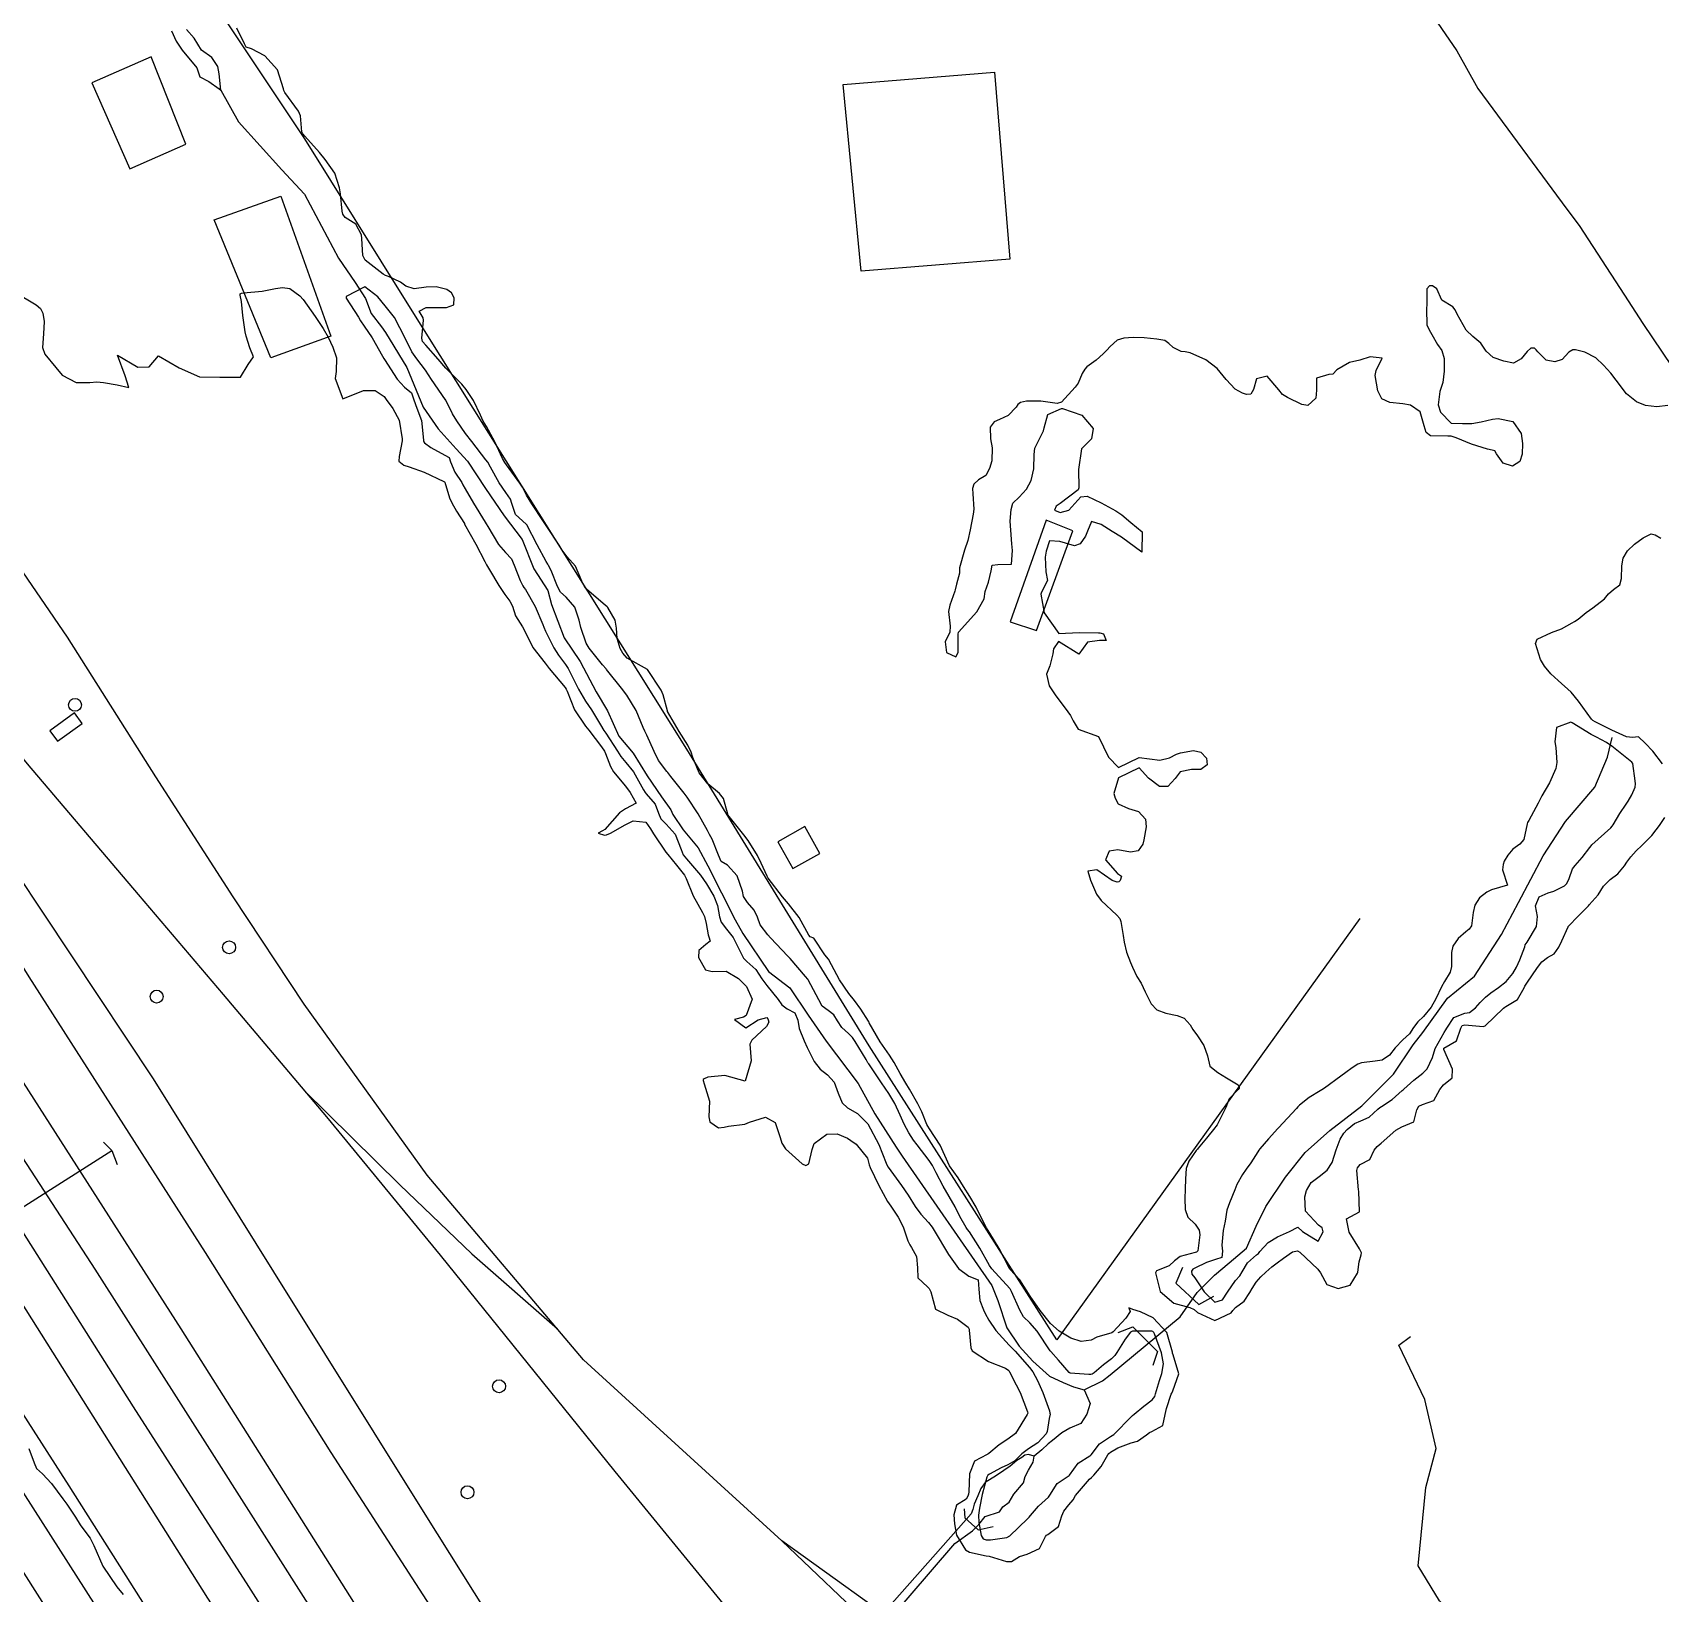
# Model space of a CAD drawing. Header units: metres. Extents: x 307586 to 320046, y 7427249 to 7434250.
# Drawn here: x 308316.3 to 308474.9, y 7433533.9 to 7433686 of the extents above; entities that cross this region are included whole.
import ezdxf

# ---------------------------------------------------------------- set-up
doc = ezdxf.new("R2010")
doc.units = ezdxf.units.M
doc.header["$MEASUREMENT"] = 0
for name, color, linetype in [('Area', 45, 'Continuous'), ('Armario', 62, 'Continuous'), ('Curvas de Nivel 1m', 11, 'Continuous'), ('Divisa', 42, 'FENCELINE2'), ('Edificações', 30, 'Continuous'), ('Hidrografia', 140, 'Continuous'), ('Linha Férrea', 20, 'Continuous'), ('Pontes_Viadutos_Tubos', 190, 'Continuous'), ('Portico', 45, 'Continuous'), ('Postes', 20, 'Continuous')]:
    doc.layers.add(name, color=color, linetype=linetype)
doc.linetypes.add('FENCELINE2', pattern='A,0.25,-0.1,[132,ltypeshp.shx,S=0.1,R=0,X=-0.1,Y=0],-0.1,1', length=1.45)

msp = doc.modelspace()

# ---------------------------------------------------------------- linework, layer by layer
at = {"layer": 'Area'}
msp.add_polyline3d([(308392.88, 7433776.57, 707.97), (308406.56, 7433756.4, 708.3), (308407.36, 7433755, 708.39), (308409.31, 7433751.61, 708.59), (308411.1, 7433749.22, 708.59), (308416.27, 7433741.75, 708.33), (308417.3, 7433740.44, 708.35), (308422.28, 7433732.79, 708.67), (308428.28, 7433722.4, 708.23), (308429.96, 7433720.25, 708.4), (308433.64, 7433715.44, 708.18), (308436.41, 7433711.99, 708.2), (308438.78, 7433708.64, 708.36), (308439.86, 7433706.99, 708.33), (308450.23, 7433691.81, 708.39), (308450.97, 7433690.29, 708.26), (308455.08, 7433684.23, 708.33), (308457.12, 7433680.58, 708.2), (308465.8, 7433668.81, 708.56), (308467.01, 7433667.22, 708.93), (308471.41, 7433660.45, 708.98), (308473.2, 7433657.68, 708.44), (308478.91, 7433649.21, 707.96)], dxfattribs=at)
at = {"layer": 'Armario'}
msp.add_lwpolyline([(308318.02, 7433617.97), (308318.76, 7433616.96), (308321.15, 7433618.71), (308320.41, 7433619.72)], close=True, dxfattribs=at)
at = {"layer": 'Curvas de Nivel 1m', "flags": 128}
for points, elevation in [([(308314.68, 7433660.7), (308316.67, 7433659.48), (308317.12, 7433659.12), (308317.33, 7433658.67), (308317.45, 7433657.87), (308317.39, 7433656.67), (308317.29, 7433655.34), (308317.54, 7433654.67), (308318.59, 7433653.38), (308319.21, 7433652.64), (308320.58, 7433651.93), (308321.91, 7433651.94), (308322.58, 7433651.98), (308323.25, 7433651.92), (308324.57, 7433651.7), (308325.7, 7433651.44), (308325.34, 7433652.57), (308324.61, 7433654.58), (308326.6, 7433653.43), (308327.68, 7433653.46), (308328.61, 7433654.53), (308330.6, 7433653.34), (308332.58, 7433652.48), (308334.58, 7433652.46), (308336.58, 7433652.44), (308337.35, 7433653.68), (308337.86, 7433654.42), (308337.5, 7433655.3), (308337.14, 7433656.43), (308337.05, 7433656.85), (308336.83, 7433658.44), (308336.67, 7433659.83), (308336.55, 7433660.44), (308336.57, 7433660.55), (308336.68, 7433660.62), (308336.89, 7433660.65), (308338.69, 7433660.84), (308340, 7433661.09), (308340.69, 7433661.19), (308341.38, 7433661.07), (308342.37, 7433660.36), (308342.68, 7433660), (308343.86, 7433658.35), (308344.64, 7433657.18), (308345.12, 7433656.34), (308345.58, 7433655.38), (308345.93, 7433654.33), (308345.91, 7433653.01), (308345.81, 7433652.33), (308346.56, 7433650.32), (308348.57, 7433651.15), (308349.71, 7433651.14), (308350.57, 7433650.56), (308350.79, 7433650.27), (308351.42, 7433649.4), (308352.04, 7433648.26), (308352.35, 7433646.42), (308352.34, 7433646.25), (308352.04, 7433644.72), (308352, 7433644.25), (308352.49, 7433643.88), (308353.01, 7433643.72), (308354.48, 7433643.18), (308356.4, 7433642.27), (308356.46, 7433642.23), (308356.49, 7433642.2), (308356.96, 7433640.7), (308357.17, 7433640.19), (308357.62, 7433639.37), (308358.4, 7433638.17), (308358.42, 7433638.13), (308359.5, 7433636.16), (308360.38, 7433634.49), (308360.57, 7433634.15), (308360.84, 7433633.68), (308361.75, 7433632.14), (308362.33, 7433631.28), (308362.83, 7433630.62), (308363.1, 7433630.12), (308363.38, 7433629.18), (308364.07, 7433628.1), (308364.3, 7433627.69), (308365.08, 7433626.09), (308366.26, 7433624.56), (308366.48, 7433624.3), (308366.66, 7433624.07), (308368.23, 7433622.21), (308368.33, 7433622.05), (308368.42, 7433621.85), (308369.13, 7433620.04), (308370.19, 7433618.45), (308370.51, 7433618.03), (308371.76, 7433616.41), (308372.05, 7433616.01), (308372.15, 7433615.76), (308372.62, 7433614.49), (308372.94, 7433614), (308374.11, 7433612.6), (308374.56, 7433611.98), (308375.14, 7433610.92), (308374.09, 7433610.39), (308373.52, 7433609.99), (308372.07, 7433608.35), (308371.85, 7433608.22), (308371.43, 7433608.02), (308372.06, 7433607.8), (308372.24, 7433607.83), (308372.63, 7433608), (308374.07, 7433608.81), (308374.85, 7433609.2), (308376.07, 7433609.08), (308376.53, 7433608.42), (308376.83, 7433607.95), (308378.04, 7433606.17), (308378.21, 7433605.93), (308379.05, 7433604.89), (308379.86, 7433603.91), (308380.01, 7433603.59), (308380.69, 7433601.9), (308381.6, 7433600.26), (308381.8, 7433599.89), (308381.96, 7433599.21), (308382.15, 7433598.09), (308382.22, 7433597.89), (308382.35, 7433597.47), (308381.93, 7433597.16), (308381.25, 7433596.57), (308381.21, 7433595.9), (308381.9, 7433594.69), (308382.54, 7433594.52), (308383.9, 7433594.55), (308385.1, 7433593.85), (308385.88, 7433593.06), (308386.45, 7433591.83), (308385.85, 7433590.25), (308385.6, 7433590.08), (308384.73, 7433589.85), (308385.83, 7433589.04), (308387.03, 7433589.82), (308387.85, 7433590.06), (308387.95, 7433589.92), (308388, 7433589.81), (308388.05, 7433589.6), (308387.84, 7433589.17), (308386.39, 7433587.83), (308386.21, 7433587.44), (308386.34, 7433585.83), (308385.77, 7433583.84), (308383.78, 7433584.4), (308382.11, 7433584.22), (308381.77, 7433584.07), (308381.67, 7433583.99), (308381.66, 7433583.89), (308381.77, 7433583.57), (308382.27, 7433581.88), (308382.21, 7433580.36), (308382.31, 7433579.88), (308383.15, 7433579.3), (308383.72, 7433579.36), (308384.12, 7433579.46), (308385.72, 7433579.64), (308386.18, 7433579.83), (308387.73, 7433580.33), (308388.69, 7433579.8), (308389.15, 7433578.35), (308389.32, 7433577.79), (308389.69, 7433577.23), (308391.32, 7433575.77), (308391.67, 7433575.61), (308391.95, 7433575.77), (308392.27, 7433577.18), (308392.49, 7433577.76), (308393.71, 7433578.68), (308394.73, 7433578.71), (308395.71, 7433578.3), (308396.06, 7433578.06), (308396.57, 7433577.71), (308397.68, 7433576.32), (308397.85, 7433575.69), (308397.93, 7433575.43), (308398.77, 7433573.68), (308399.63, 7433572.11), (308399.93, 7433571.67), (308400.67, 7433570.6), (308401.16, 7433569.65), (308401.59, 7433568.29), (308401.81, 7433567.88), (308401.97, 7433567.64), (308402.46, 7433566.75), (308402.55, 7433565.64), (308402.56, 7433564.66), (308403.53, 7433563.81), (308403.69, 7433563.62), (308403.84, 7433563.31), (308404.3, 7433561.61), (308405.5, 7433561.05), (308406.43, 7433560.65), (308407.49, 7433559.87), (308407.57, 7433559.67), (308407.59, 7433559.58), (308407.74, 7433557.85), (308407.86, 7433557.57), (308409.45, 7433556.53), (308411.11, 7433555.86), (308411.43, 7433555.63), (308411.51, 7433555.53), (308412.14, 7433554.24), (308412.54, 7433553.51), (308413.27, 7433551.62), (308413.28, 7433551.5), (308413.22, 7433551.34), (308412.09, 7433549.52), (308411.36, 7433548.95), (308410.49, 7433548.4), (308409.5, 7433547.55), (308409.41, 7433547.48), (308409.34, 7433547.46), (308408.09, 7433546.81), (308407.62, 7433545.58), (308407.54, 7433543.82), (308407.51, 7433543.58), (308407.46, 7433543.4), (308407.29, 7433543.1), (308406.34, 7433542.53), (308406.08, 7433541.59), (308406.14, 7433540.7), (308406.35, 7433539.59), (308407.23, 7433538.16), (308407.6, 7433537.94), (308409.22, 7433537.58), (308409.52, 7433537.55), (308411.22, 7433537.02), (308411.71, 7433537.03), (308412.49, 7433537.51), (308413.23, 7433537.75), (308414.43, 7433538.29), (308415.02, 7433539.48), (308415.12, 7433539.6), (308415.24, 7433539.67), (308416.29, 7433540.43), (308416.62, 7433541.47), (308416.8, 7433541.94), (308417.28, 7433542.56), (308417.71, 7433543.03), (308417.95, 7433543.45), (308419.31, 7433545.05), (308419.51, 7433545.23), (308419.71, 7433545.43), (308420.45, 7433546.29), (308421.08, 7433547.41), (308421.19, 7433547.57), (308421.35, 7433547.68), (308422.06, 7433548.1), (308423.36, 7433548.61), (308423.98, 7433548.75), (308424.85, 7433549.37), (308425.13, 7433549.6), (308425.37, 7433549.69), (308426.43, 7433550.29), (308426.68, 7433551.35), (308426.81, 7433551.93), (308427.27, 7433553.34), (308427.31, 7433553.45), (308427.42, 7433553.65), (308427.99, 7433555.33), (308427.46, 7433557.17), (308427.39, 7433557.34), (308427.38, 7433557.43), (308426.84, 7433559.35), (308425.5, 7433560.79), (308424.26, 7433561.37), (308423.51, 7433561.59), (308423.13, 7433561.76), (308423.25, 7433561.38), (308422.83, 7433560.73), (308421.62, 7433559.41), (308421.48, 7433559.32), (308420.03, 7433558.88), (308419.47, 7433558.61), (308418.49, 7433558.46), (308417.48, 7433558.79), (308416.35, 7433559.47), (308415.49, 7433560.24), (308414.5, 7433561.49), (308413.52, 7433562.89), (308413.14, 7433563.51), (308412.51, 7433564.48), (308411.55, 7433565.51), (308411.54, 7433565.53), (308411.52, 7433565.57), (308410.51, 7433567.54), (308409.6, 7433569.04), (308409.28, 7433569.55), (308408.92, 7433570.24), (308408.25, 7433571.56), (308407.64, 7433572.6), (308407.02, 7433573.58), (308406.49, 7433574.41), (308405.67, 7433575.6), (308404.76, 7433577.61), (308403.72, 7433579.19), (308403.54, 7433579.44), (308403.44, 7433579.62), (308402.95, 7433580.84), (308402.57, 7433581.64), (308401.76, 7433583.06), (308401.4, 7433583.65), (308400.86, 7433584.58), (308400.27, 7433585.67), (308399.8, 7433586.37), (308398.92, 7433587.68), (308397.84, 7433589.53), (308397.79, 7433589.64), (308397.76, 7433589.69), (308397.02, 7433590.87), (308396.39, 7433591.71), (308395.87, 7433592.37), (308394.96, 7433593.73), (308393.91, 7433595.66), (308393.89, 7433595.71), (308393.87, 7433595.74), (308393.53, 7433596.14), (308392.46, 7433597.76), (308392.09, 7433597.92), (308391.95, 7433598.07), (308391.01, 7433599.78), (308389.98, 7433601.12), (308389.38, 7433601.8), (308388.01, 7433603.62), (308387.89, 7433603.81), (308387.3, 7433605.09), (308386.96, 7433605.83), (308386.05, 7433607.29), (308385.63, 7433607.84), (308384.08, 7433609.8), (308384.06, 7433609.84), (308384.05, 7433609.86), (308383.63, 7433611.4), (308383.27, 7433611.87), (308382.12, 7433612.82), (308381.28, 7433613.9), (308380.67, 7433615.39), (308380.5, 7433615.91), (308380.16, 7433616.58), (308379.33, 7433617.92), (308378.2, 7433619.86), (308378.18, 7433619.91), (308378.18, 7433619.93), (308377.77, 7433621.49), (308377.56, 7433621.94), (308376.25, 7433623.96), (308374.26, 7433625.05), (308373.83, 7433625.55), (308373.59, 7433625.99), (308373.29, 7433626.99), (308373.21, 7433628), (308373.09, 7433628.78), (308372.39, 7433630.01), (308372.35, 7433630.04), (308372.32, 7433630.06), (308372.1, 7433630.24), (308370.34, 7433631.75), (308370.1, 7433632.03), (308369.83, 7433632.55), (308369.21, 7433634.04), (308368.38, 7433634.96), (308367.91, 7433635.58), (308367.62, 7433636.06), (308366.42, 7433637.9), (308366.3, 7433638.08), (308366.04, 7433638.47), (308364.96, 7433640.09), (308364.45, 7433640.96), (308364.06, 7433641.71), (308363.8, 7433642.11), (308362.49, 7433643.89), (308362.33, 7433644.13), (308362.11, 7433644.52), (308361.37, 7433646.14), (308360.54, 7433647.64), (308360.24, 7433648.15), (308359.96, 7433648.75), (308359.3, 7433650.16), (308358.57, 7433651.23), (308358.16, 7433651.75), (308357.74, 7433652.18), (308356.6, 7433653.32), (308355.84, 7433654.21), (308354.63, 7433655.57), (308354.33, 7433655.92), (308354.24, 7433656.23), (308354.42, 7433658), (308354.38, 7433658.22), (308354.01, 7433658.88), (308354.67, 7433659.23), (308355.64, 7433659.24), (308356.67, 7433659.22), (308357.38, 7433659.49), (308357.4, 7433660.19), (308357.14, 7433660.65), (308356.69, 7433660.99), (308355.65, 7433661.25), (308354.69, 7433661.22), (308353.51, 7433661.06), (308352.69, 7433661.31), (308352.16, 7433661.71), (308351.01, 7433662.27), (308350.7, 7433662.36), (308350.49, 7433662.49), (308348.73, 7433663.86), (308348.5, 7433664.29), (308348.42, 7433665.97), (308348.39, 7433666.3), (308347.82, 7433667.36), (308346.77, 7433667.99), (308346.56, 7433668.32), (308346.48, 7433668.62), (308346.32, 7433670.32), (308346.23, 7433670.9), (308345.79, 7433672.33), (308344.84, 7433673.67), (308344.27, 7433674.35), (308342.87, 7433675.94), (308342.67, 7433676.16), (308342.58, 7433676.36), (308342.42, 7433677.9), (308342.24, 7433678.37), (308340.92, 7433680.18), (308340.82, 7433680.39), (308340.77, 7433680.55), (308340.18, 7433682.4), (308338.96, 7433683.77), (308337.66, 7433684.43), (308337.14, 7433684.61), (308336.98, 7433684.92), (308336.22, 7433686.45)], 708), ([(308475.65, 7433649.69), (308474.57, 7433649.55), (308473.47, 7433649.69), (308472.58, 7433650.04), (308471.63, 7433650.82), (308470.6, 7433652.14), (308470.08, 7433652.84), (308469.39, 7433653.62), (308468.63, 7433654.33), (308467.55, 7433654.87), (308466.64, 7433655.11), (308466.39, 7433655.12), (308466.01, 7433654.89), (308465.34, 7433654.18), (308464.62, 7433653.94), (308463.8, 7433654.09), (308462.99, 7433654.92), (308462.83, 7433655.12), (308462.64, 7433655.26), (308462.3, 7433655.27), (308461.95, 7433654.94), (308461.35, 7433654.22), (308460.62, 7433653.81), (308459.65, 7433653.99), (308458.63, 7433654.37), (308457.93, 7433654.99), (308457.43, 7433655.77), (308456.65, 7433656.4), (308456.01, 7433657.01), (308455.12, 7433658.57), (308454.93, 7433659.02), (308454.69, 7433659.31), (308453.61, 7433659.95), (308453.14, 7433661.04), (308452.71, 7433661.33), (308452.42, 7433661.34), (308452.18, 7433661.06), (308452.15, 7433659.59), (308452.12, 7433659.06), (308452.18, 7433657.53), (308452.4, 7433657.05), (308452.65, 7433656.59), (308453.21, 7433655.62), (308453.61, 7433655.04), (308453.84, 7433654.25), (308453.85, 7433653.03), (308453.72, 7433651.91), (308453.43, 7433651.04), (308453.28, 7433649.75), (308453.5, 7433649.04), (308454.55, 7433647.97), (308455.63, 7433647.93), (308456.55, 7433647.94), (308457.46, 7433648.08), (308458.55, 7433648.35), (308459.11, 7433648.42), (308460.55, 7433648.14), (308461.36, 7433646.94), (308461.48, 7433645.98), (308461.45, 7433644.94), (308461.24, 7433644.21), (308460.5, 7433643.76), (308459.59, 7433644.05), (308458.95, 7433644.97), (308458.79, 7433645.25), (308458.52, 7433645.34), (308458.07, 7433645.43), (308456.52, 7433645.92), (308455.02, 7433646.52), (308454.53, 7433646.7), (308454.21, 7433646.71), (308452.53, 7433646.72), (308452.09, 7433647.05), (308451.89, 7433647.71), (308451.53, 7433649.06), (308450.57, 7433649.71), (308449.81, 7433649.84), (308448.57, 7433649.97), (308447.79, 7433650.32), (308447.39, 7433651.11), (308447.12, 7433652.6), (308447.22, 7433653.11), (308447.8, 7433654.28), (308446.63, 7433654.41), (308445.65, 7433654.1), (308444.62, 7433653.86), (308443.38, 7433653.16), (308443.02, 7433652.75), (308442.61, 7433652.71), (308441.43, 7433652.35), (308441.4, 7433651.18), (308441.36, 7433650.4), (308440.57, 7433649.67), (308440, 7433649.77), (308438.58, 7433650.46), (308438.11, 7433650.75), (308437.74, 7433651.22), (308436.6, 7433652.55), (308435.56, 7433652.29), (308435.29, 7433651.25), (308435.03, 7433650.8), (308434.58, 7433650.76), (308434.21, 7433650.89), (308433.49, 7433651.28), (308432.6, 7433652.22), (308431.73, 7433653.3), (308430.62, 7433654.12), (308429.12, 7433654.83), (308428.63, 7433654.91), (308428.22, 7433654.93), (308427.45, 7433655.35), (308427.02, 7433655.74), (308426.64, 7433656.03), (308425.85, 7433656.16), (308424.64, 7433656.29), (308423.55, 7433656.3), (308422.64, 7433656.23), (308422.01, 7433656.05), (308421.3, 7433655.42), (308420.98, 7433655.08), (308420.63, 7433654.72), (308419.95, 7433654.11), (308419.04, 7433653.45), (308418.83, 7433653.23), (308418.6, 7433652.79), (308418.18, 7433651.86), (308417.92, 7433651.46), (308416.57, 7433650.01), (308416.16, 7433649.89), (308414.57, 7433650.11), (308413.17, 7433650.12), (308412.57, 7433649.99), (308412.32, 7433649.77), (308412.15, 7433649.53), (308411.37, 7433648.72), (308410.54, 7433648.33), (308410.01, 7433648.09), (308409.63, 7433647.56), (308409.64, 7433646.44), (308409.83, 7433645.56), (308409.78, 7433644.28), (308409.55, 7433643.56), (308409.2, 7433642.85), (308408.48, 7433642.43), (308408.03, 7433642.01), (308407.9, 7433641.58), (308407.94, 7433641.06), (308408.02, 7433639.58), (308407.96, 7433639.1), (308407.69, 7433637.58), (308407.46, 7433636.53), (308407.12, 7433635.59), (308406.63, 7433633.85), (308406.62, 7433633.6), (308406.63, 7433633.34), (308406.35, 7433632.27), (308406.22, 7433631.73), (308406.18, 7433631.6), (308405.7, 7433630.24), (308405.56, 7433629.61), (308405.73, 7433628.19), (308405.68, 7433627.61), (308405.25, 7433626.65), (308405.37, 7433625.61), (308406.27, 7433625.2), (308406.49, 7433625.6), (308406.49, 7433627.4), (308406.54, 7433627.6), (308408.32, 7433629.57), (308409.05, 7433630.85), (308409.15, 7433631.56), (308409.45, 7433632.46), (308409.73, 7433633.56), (308409.81, 7433634.13), (308410.38, 7433634.19), (308411.7, 7433634.22), (308411.8, 7433635.54), (308411.75, 7433636.19), (308411.63, 7433637.54), (308411.57, 7433638.4), (308411.66, 7433639.54), (308411.82, 7433640.16), (308412.45, 7433640.74), (308413.15, 7433641.52), (308413.61, 7433642.38), (308413.89, 7433643.51), (308413.9, 7433644.9), (308413.97, 7433645.51), (308414.52, 7433646.63), (308414.82, 7433647.21), (308414.88, 7433647.5), (308415.24, 7433648.81), (308416.56, 7433649.38), (308416.66, 7433649.38), (308418.55, 7433648.74), (308419.65, 7433647.44), (308419.51, 7433646.45), (308418.51, 7433645.45), (308418.23, 7433643.45), (308418.26, 7433641.66), (308418.18, 7433641.45), (308416.45, 7433640.14), (308416.05, 7433639.88), (308415.9, 7433639.49), (308416.44, 7433639.26), (308417.29, 7433639.47), (308418.46, 7433640.78), (308419.06, 7433640.84), (308420.45, 7433640.21), (308421.87, 7433639.42), (308422.44, 7433639.02), (308423.32, 7433638.29), (308424.42, 7433637.38), (308424.39, 7433635.38), (308422.41, 7433636.84), (308421.5, 7433637.42), (308420.43, 7433638.1), (308419.48, 7433638.39), (308419.11, 7433637.44), (308418.9, 7433636.96), (308418.4, 7433636.19), (308417.85, 7433636.01), (308416.41, 7433636.44), (308415.41, 7433636.49), (308415.07, 7433635.49), (308414.99, 7433634.89), (308415.06, 7433633.49), (308415.22, 7433632.64), (308414.63, 7433631.5), (308414.55, 7433631.29), (308414.87, 7433629.49), (308416.3, 7433627.48), (308418.3, 7433627.55), (308420.19, 7433627.54), (308420.3, 7433627.53), (308420.68, 7433627.43), (308420.94, 7433626.78), (308420.29, 7433626.78), (308419.11, 7433626.62), (308418.27, 7433625.45), (308416.29, 7433626.7), (308415.79, 7433625.97), (308415.72, 7433625.49), (308415.43, 7433624.32), (308415.1, 7433623.49), (308415.37, 7433622.36), (308415.94, 7433621.48), (308416.22, 7433621.12), (308416.94, 7433620.2), (308417.46, 7433619.46), (308417.71, 7433618.97), (308418.19, 7433618.13), (308420.18, 7433617.43), (308421.16, 7433615.42), (308422.14, 7433614.41), (308424.15, 7433615.38), (308426.15, 7433615.11), (308427.1, 7433615.35), (308427.79, 7433615.7), (308428.16, 7433615.83), (308429.42, 7433616.07), (308430.16, 7433615.89), (308430.69, 7433615.3), (308430.77, 7433614.68), (308430.14, 7433614.2), (308429.24, 7433614.22), (308428.14, 7433614), (308427.63, 7433613.34), (308426.92, 7433612.55), (308426.12, 7433612.56), (308425.05, 7433613.37), (308424.14, 7433614.38), (308422.13, 7433613.41), (308421.67, 7433611.86), (308421.79, 7433611.41), (308422.1, 7433610.86), (308423.09, 7433610.4), (308424.09, 7433610.13), (308424.77, 7433609.37), (308424.82, 7433608.62), (308424.6, 7433607.37), (308424.49, 7433606.94), (308424.05, 7433606.29), (308423.29, 7433606.14), (308422.05, 7433606.37), (308421.21, 7433606.25), (308420.86, 7433605.42), (308422.02, 7433604.07), (308422.43, 7433603.81), (308422.29, 7433603.41), (308422.15, 7433603.27), (308422.01, 7433603.23), (308421.52, 7433603.41), (308420.02, 7433604.43), (308419.15, 7433604.31), (308419.39, 7433603.44), (308419.99, 7433602.07), (308420.43, 7433601.43), (308421.97, 7433600.03), (308422.26, 7433599.7), (308422.36, 7433599.4), (308422.58, 7433598.04), (308422.69, 7433597.4), (308422.91, 7433596.42), (308423.31, 7433595.39), (308423.48, 7433594.96), (308423.9, 7433594.05), (308424.34, 7433593.38), (308424.71, 7433592.54), (308425.32, 7433591.37), (308425.86, 7433590.78), (308426.74, 7433590.47), (308427.85, 7433590.24), (308428.51, 7433589.99), (308429.11, 7433589.32), (308429.38, 7433588.86), (308429.83, 7433588.27), (308430.45, 7433587.3), (308430.79, 7433586.32), (308431.03, 7433585.3), (308431.79, 7433584.68), (308432.66, 7433584.16), (308433.78, 7433583.47), (308433.89, 7433583.26), (308433.87, 7433583.16), (308433.77, 7433583.03), (308432.9, 7433582.12), (308432.59, 7433581.28), (308431.73, 7433579.6), (308431.6, 7433579.41), (308431.51, 7433579.29), (308430.71, 7433578.3), (308429.89, 7433577.31), (308429.81, 7433577.2), (308429.7, 7433577.07), (308428.97, 7433576.03), (308428.72, 7433575.32), (308428.65, 7433574.31), (308428.62, 7433573.33), (308428.58, 7433572.39), (308428.61, 7433571.33), (308428.88, 7433570.58), (308429.61, 7433569.91), (308429.98, 7433569.31), (308430.05, 7433568.85), (308429.85, 7433567.31), (308429.72, 7433567.17), (308429.58, 7433567.13), (308428.14, 7433566.76), (308427.57, 7433566.33), (308427.06, 7433565.85), (308425.83, 7433565.36), (308425.74, 7433565.17), (308426.19, 7433563.35), (308427.52, 7433562.19), (308429.06, 7433561.77), (308429.51, 7433561.58), (308429.81, 7433561.31), (308431.5, 7433560.53), (308433.1, 7433561.27), (308433.28, 7433561.49), (308433.51, 7433561.79), (308434.38, 7433562.39), (308434.91, 7433563.25), (308435.14, 7433563.65), (308435.54, 7433564.24), (308436, 7433564.78), (308436.47, 7433565.23), (308437.05, 7433565.73), (308437.57, 7433566.15), (308438.19, 7433566.59), (308439.07, 7433567.2), (308439.58, 7433567.29), (308439.78, 7433567.19), (308441.56, 7433565.52), (308441.81, 7433565.17), (308442.43, 7433564.04), (308443.54, 7433563.65), (308444.71, 7433563.96), (308445.42, 7433565.12), (308445.44, 7433565.24), (308445.57, 7433566.23), (308445.77, 7433566.93), (308445.81, 7433567.12), (308445.59, 7433567.5), (308444.61, 7433569.13), (308444.34, 7433570.41), (308445.62, 7433571.12), (308445.53, 7433573.12), (308445.52, 7433573.25), (308445.34, 7433575.12), (308445.4, 7433575.4), (308445.68, 7433575.72), (308446.61, 7433576.19), (308447.02, 7433577.11), (308447.33, 7433577.48), (308447.71, 7433577.79), (308449.16, 7433579.08), (308449.73, 7433579.39), (308450.9, 7433579.89), (308451.19, 7433581.06), (308451.4, 7433581.4), (308451.75, 7433581.58), (308452.85, 7433581.94), (308453.43, 7433583.03), (308453.78, 7433583.48), (308454.64, 7433584.16), (308454.65, 7433585.01), (308453.82, 7433586.93), (308453.81, 7433587.02), (308453.82, 7433587.04), (308455.06, 7433587.78), (308455.47, 7433589), (308455.6, 7433589.25), (308455.85, 7433589.32), (308457.65, 7433589.17), (308457.85, 7433589.22), (308459.64, 7433590.95), (308459.76, 7433591.06), (308459.87, 7433591.11), (308461.01, 7433591.8), (308461.64, 7433592.93), (308461.72, 7433593.11), (308461.9, 7433593.38), (308462.94, 7433594.91), (308463.37, 7433595.46), (308463.93, 7433595.89), (308464.57, 7433596.26), (308465.03, 7433596.89), (308465.33, 7433597.51), (308465.93, 7433598.88), (308465.94, 7433598.91), (308465.96, 7433598.94), (308466.92, 7433599.92), (308467.84, 7433600.86), (308467.91, 7433600.94), (308467.99, 7433601.03), (308468.84, 7433602.01), (308469.39, 7433602.84), (308470.02, 7433603.49), (308470.78, 7433604.06), (308471.41, 7433604.82), (308471.66, 7433605.19), (308472.05, 7433605.71), (308472.57, 7433606.29), (308473.12, 7433606.79), (308474.07, 7433607.77), (308474.52, 7433608.34), (308474.82, 7433608.77), (308475.34, 7433609.52)], 708), ([(308475.12, 7433614.77), (308474.17, 7433616.01), (308473.45, 7433616.79), (308472.78, 7433617.39), (308472.19, 7433617.33), (308471.6, 7433617.41), (308470.2, 7433618.05), (308469.67, 7433618.31), (308468.55, 7433618.85), (308468.33, 7433618.99), (308468.21, 7433619.13), (308466.93, 7433620.87), (308466.24, 7433621.75), (308464.96, 7433622.89), (308464.26, 7433623.55), (308463.64, 7433624.28), (308463.24, 7433624.92), (308462.74, 7433626.48), (308462.91, 7433626.92), (308464.31, 7433627.57), (308465.28, 7433627.92), (308466.32, 7433628.52), (308466.54, 7433628.65), (308466.9, 7433628.87), (308467.68, 7433629.52), (308468.33, 7433629.95), (308469.47, 7433630.84), (308469.86, 7433631.32), (308470.36, 7433631.75), (308470.97, 7433632.22), (308471.12, 7433632.82), (308471.15, 7433634.06), (308471.28, 7433634.82), (308471.7, 7433635.52), (308472.41, 7433636.18), (308473.25, 7433636.8), (308474.02, 7433637.18), (308474.42, 7433637.08), (308474.95, 7433636.77)], 708), ([(308315.98, 7433548.03), (308316.48, 7433546.66), (308316.73, 7433546.08), (308317.3, 7433545.59), (308318.18, 7433544.64), (308319.27, 7433543.15), (308319.66, 7433542.63), (308320.52, 7433541.35), (308320.98, 7433540.61), (308321.24, 7433540.25), (308321.93, 7433539.3), (308322.3, 7433538.59), (308323.19, 7433536.58), (308324.53, 7433534.57), (308325.16, 7433533.81)], 709)]:
    msp.add_lwpolyline(points, dxfattribs=dict(at, elevation=elevation))
at = {"layer": 'Curvas de Nivel 1m', "elevation": 707, "flags": 128}
for points in [[(308346.87, 7433660.32), (308346.87, 7433660.13), (308348.08, 7433658.3), (308348.29, 7433657.94), (308348.64, 7433657.43), (308349.4, 7433656.28), (308350.41, 7433654.48), (308350.54, 7433654.27), (308350.61, 7433654.15), (308351.85, 7433652.26), (308352.58, 7433651.46), (308353.26, 7433650.93), (308353.47, 7433650.24), (308353.76, 7433649.43), (308354.23, 7433648.22), (308354.43, 7433646.3), (308354.43, 7433646.22), (308354.44, 7433646.14), (308354.51, 7433646.03), (308355.14, 7433645.58), (308356.5, 7433644.85), (308356.93, 7433644.63), (308357.06, 7433644.19), (308357.47, 7433643.2), (308358.14, 7433642.17), (308358.25, 7433641.96), (308358.46, 7433641.55), (308359.3, 7433640.16), (308360.42, 7433638.33), (308360.53, 7433638.15), (308360.67, 7433637.9), (308361.72, 7433636.14), (308362.39, 7433635.35), (308362.98, 7433634.73), (308363.25, 7433634.12), (308363.82, 7433632.64), (308364.09, 7433632.1), (308364.19, 7433631.95), (308364.34, 7433631.74), (308365.29, 7433630.09), (308366.05, 7433628.34), (308366.14, 7433628.08), (308366.3, 7433627.7), (308367.1, 7433626.07), (308367.56, 7433625.35), (308368.26, 7433624.44), (308368.51, 7433624.05), (308368.77, 7433623.52), (308369.51, 7433622.04), (308370.21, 7433620.88), (308370.78, 7433620.02), (308371.66, 7433618.55), (308371.99, 7433618.01), (308372.18, 7433617.74), (308373.33, 7433615.99), (308373.65, 7433615.49), (308374.14, 7433614.9), (308374.89, 7433613.97), (308375.85, 7433612.22), (308376, 7433611.96), (308376.1, 7433611.83), (308376.98, 7433610.83), (308377.3, 7433609.94), (308377.53, 7433609.39), (308378.07, 7433608.89), (308378.93, 7433607.92), (308379.53, 7433606.42), (308379.73, 7433605.91), (308380.03, 7433605.5), (308381.41, 7433603.9), (308382, 7433603.07), (308382.71, 7433601.88), (308383.07, 7433600.97), (308383.26, 7433599.87), (308383.42, 7433599.33), (308383.95, 7433598.65), (308384.59, 7433597.85), (308385.23, 7433596.54), (308385.59, 7433595.84), (308385.91, 7433595.51), (308386.8, 7433594.73), (308387.39, 7433593.82), (308387.88, 7433593.15), (308388.96, 7433591.8), (308389.33, 7433591.27), (308389.85, 7433590.89), (308390.58, 7433590.51), (308390.87, 7433589.78), (308391.03, 7433588.97), (308391.5, 7433587.77), (308391.81, 7433587.12), (308392.48, 7433585.76), (308393.05, 7433585.01), (308393.78, 7433584.47), (308394.41, 7433583.73), (308394.81, 7433582.68), (308395.22, 7433581.73), (308395.74, 7433581.23), (308396.71, 7433580.68), (308397.72, 7433579.69), (308398.79, 7433577.68), (308399.49, 7433575.85), (308399.56, 7433575.67), (308399.67, 7433575.46), (308401, 7433573.66), (308401.64, 7433572.72), (308402.31, 7433571.64), (308402.86, 7433570.88), (308403.61, 7433570.06), (308403.97, 7433569.62), (308404.57, 7433568.63), (308405.17, 7433567.6), (308405.57, 7433566.96), (308406.55, 7433565.59), (308407.55, 7433564.85), (308408.47, 7433564.49), (308408.51, 7433563.57), (308408.63, 7433562.45), (308408.97, 7433561.56), (308409.13, 7433561.19), (308409.49, 7433560.55), (308410.17, 7433559.54), (308411.47, 7433558.1), (308411.77, 7433557.83), (308412.06, 7433557.52), (308413.44, 7433555.95), (308413.79, 7433555.5), (308414.23, 7433554.68), (308414.77, 7433553.49), (308415.39, 7433551.71), (308415.45, 7433551.48), (308415.46, 7433551.4), (308415.38, 7433550.98), (308415.16, 7433549.69), (308415.08, 7433549.48), (308414.26, 7433548.59), (308413.35, 7433548), (308412.7, 7433547.51), (308412.01, 7433546.84), (308411.33, 7433546.45), (308410.69, 7433546.16), (308409.55, 7433545.55), (308409.41, 7433545.45), (308409.31, 7433545.25), (308408.85, 7433543.56), (308408.6, 7433542.24), (308408.5, 7433541.56), (308408.52, 7433540.83), (308408.76, 7433539.56), (308408.93, 7433539.25), (308409.24, 7433539.13), (308409.66, 7433539.13), (308411.24, 7433539.36), (308411.54, 7433539.53), (308413.26, 7433541.2), (308413.42, 7433541.34), (308413.55, 7433541.5), (308414.33, 7433542.43), (308415.29, 7433543.3), (308415.37, 7433543.4), (308415.42, 7433543.48), (308416.15, 7433544.63), (308417.31, 7433545.41), (308417.36, 7433545.46), (308418.18, 7433546.6), (308419.34, 7433547.32), (308419.41, 7433547.37), (308419.45, 7433547.43), (308420.28, 7433548.49), (308421.36, 7433549.2), (308421.67, 7433549.41), (308423.38, 7433551.17), (308423.5, 7433551.26), (308423.65, 7433551.38), (308424.58, 7433552.18), (308425.4, 7433552.78), (308425.66, 7433553.11), (308425.74, 7433553.36), (308426.11, 7433554.67), (308426.36, 7433555.35), (308426.51, 7433556.29), (308426.3, 7433557.35), (308425.62, 7433559.22), (308425.56, 7433559.36), (308425.48, 7433559.44), (308425.37, 7433559.48), (308423.48, 7433559.48), (308423.31, 7433559.38), (308422.79, 7433558.7), (308421.96, 7433557.4), (308421.77, 7433557.09), (308421.45, 7433556.79), (308420.67, 7433556.2), (308419.74, 7433555.43), (308419.56, 7433555.3), (308419.43, 7433555.25), (308419.24, 7433555.24), (308417.43, 7433555.4), (308417.33, 7433555.46), (308416.27, 7433556.65), (308415.53, 7433557.48), (308415.46, 7433557.57), (308414.21, 7433559.49), (308413.49, 7433560.3), (308412.87, 7433560.88), (308412.52, 7433561.51), (308411.71, 7433563.34), (308411.61, 7433563.53), (308411.58, 7433563.58), (308411.53, 7433563.63), (308409.8, 7433565.55), (308409.56, 7433565.88), (308408.63, 7433567.56), (308407.6, 7433569.15), (308407.41, 7433569.39), (308407.3, 7433569.57), (308406.68, 7433570.65), (308406.2, 7433571.59), (308405.64, 7433572.6), (308405.05, 7433573.61), (308404.37, 7433574.91), (308403.99, 7433575.62), (308403.68, 7433576.11), (308402.5, 7433577.64), (308402.16, 7433578.1), (308401.71, 7433578.8), (308401.24, 7433579.65), (308400.86, 7433580.53), (308400.34, 7433581.66), (308399.76, 7433582.63), (308399.05, 7433583.68), (308397.79, 7433585.53), (308397.72, 7433585.62), (308397.68, 7433585.69), (308397.55, 7433585.94), (308396.46, 7433587.71), (308396.21, 7433588.1), (308395.83, 7433588.49), (308395.17, 7433589.06), (308394.75, 7433589.73), (308394.4, 7433590.29), (308393.85, 7433590.73), (308393.27, 7433591.16), (308392.94, 7433591.75), (308391.89, 7433593.72), (308391.86, 7433593.77), (308391.64, 7433594.03), (308390.13, 7433595.79), (308389.92, 7433596.02), (308388.21, 7433597.81), (308387.95, 7433598.09), (308387.21, 7433599.07), (308386.95, 7433599.83), (308386.64, 7433600.5), (308385.98, 7433601.24), (308385.6, 7433601.84), (308385.48, 7433602.36), (308384.97, 7433603.85), (308384.02, 7433604.9), (308383.42, 7433605.26), (308383.16, 7433605.87), (308382.53, 7433607.41), (308382.27, 7433607.89), (308382.2, 7433608.02), (308382.07, 7433608.26), (308381.18, 7433609.9), (308380.1, 7433611.53), (308379.81, 7433611.91), (308378.51, 7433613.54), (308378.21, 7433613.93), (308378.13, 7433614.02), (308377.31, 7433615.1), (308376.9, 7433615.95), (308376.18, 7433617.56), (308375.97, 7433617.96), (308375.83, 7433618.32), (308375.15, 7433619.97), (308374.22, 7433621.44), (308373.99, 7433621.76), (308373.83, 7433621.99), (308372.25, 7433623.95), (308372.2, 7433624.01), (308371.87, 7433624.4), (308370.56, 7433626.03), (308370.28, 7433626.53), (308369.74, 7433628.04), (308369.57, 7433628.78), (308369.16, 7433630.04), (308368.33, 7433630.99), (308367.76, 7433631.48), (308367.47, 7433632.06), (308366.85, 7433633.59), (308366.61, 7433634.08), (308366.53, 7433634.23), (308366.38, 7433634.49), (308365.5, 7433636.09), (308364.47, 7433638.06), (308364.44, 7433638.1), (308364.42, 7433638.12), (308363.38, 7433639.06), (308363.03, 7433640.12), (308362.88, 7433640.55), (308362.45, 7433641.19), (308361.8, 7433642.14), (308360.94, 7433643.69), (308360.67, 7433644.15), (308360.5, 7433644.4), (308359.12, 7433646.16), (308358.52, 7433646.97), (308357.65, 7433648.18), (308357.23, 7433648.87), (308356.59, 7433650.2), (308356.58, 7433650.22), (308356.56, 7433650.24), (308355.2, 7433652.21), (308354.6, 7433653.12), (308353.76, 7433654.23), (308353.29, 7433654.91), (308352.63, 7433656.25), (308351.58, 7433658.26), (308350.67, 7433659.4), (308349.98, 7433660.28), (308348.69, 7433661.25)], [(308469.67, 7433616.84), (308468.69, 7433617.35), (308468.19, 7433617.62), (308466.31, 7433618.77), (308466.2, 7433618.83), (308464.8, 7433618.29), (308464.64, 7433616.9), (308464.72, 7433616.34), (308464.82, 7433614.89), (308464.73, 7433614.31), (308464.13, 7433612.9), (308463.36, 7433611.66), (308463.01, 7433610.92), (308462.09, 7433609.23), (308461.96, 7433609.05), (308461.93, 7433608.93), (308461.61, 7433607.39), (308461.21, 7433606.94), (308460.54, 7433606.46), (308460.05, 7433605.87), (308459.7, 7433605.29), (308459.59, 7433604.96), (308459.52, 7433604.45), (308460.01, 7433602.95), (308458.48, 7433602.49), (308458, 7433602.26), (308457.29, 7433601.69), (308456.84, 7433600.99), (308456.67, 7433600.29), (308456.5, 7433598.99), (308456.3, 7433598.66), (308455.96, 7433598.38), (308455.22, 7433597.74), (308454.7, 7433597.01), (308454.56, 7433596.39), (308454.58, 7433595.01), (308454.45, 7433594.47), (308453.9, 7433593.56), (308453.6, 7433593.02), (308453.04, 7433591.87), (308452.58, 7433591.04), (308451.85, 7433590.15), (308451.29, 7433589.61), (308450.87, 7433589.06), (308450.46, 7433588.44), (308449.83, 7433587.86), (308449.07, 7433587.08), (308448.53, 7433586.37), (308447.8, 7433585.88), (308447.13, 7433585.78), (308445.8, 7433585.64), (308445.44, 7433585.49), (308444.89, 7433585.13), (308444.26, 7433584.67), (308443.78, 7433584.32), (308442.19, 7433583.16), (308441.95, 7433582.99), (308441.77, 7433582.89), (308440.69, 7433582.25), (308439.75, 7433581.49), (308439.6, 7433581.33), (308439.48, 7433581.19), (308437.72, 7433579.28), (308437.69, 7433579.26), (308437.66, 7433579.22), (308436.73, 7433578.21), (308435.89, 7433577.24), (308435.81, 7433577.13), (308435.7, 7433576.96), (308435.03, 7433575.89), (308434.55, 7433575.25), (308434.19, 7433574.73), (308433.66, 7433573.77), (308433.46, 7433573.26), (308432.94, 7433571.97), (308432.67, 7433571.27), (308432.53, 7433570.19), (308432.33, 7433569.28), (308432.18, 7433567.87), (308432.25, 7433567.28), (308432.2, 7433566.65), (308431.57, 7433566.46), (308430.69, 7433566.17), (308429.56, 7433565.62), (308429.36, 7433565.51), (308429.25, 7433565.31), (308429.28, 7433565.04), (308429.55, 7433564.68), (308430.48, 7433563.3), (308431.52, 7433562.29), (308432.27, 7433562.53), (308432.74, 7433563.27), (308433.54, 7433564.41), (308433.95, 7433564.86), (308434.18, 7433565.25), (308434.69, 7433566.13), (308435.58, 7433566.92), (308435.76, 7433567.06), (308435.91, 7433567.24), (308436.7, 7433568.13), (308437.6, 7433568.66), (308438.8, 7433569.2), (308439.61, 7433569.61), (308440.05, 7433569.19), (308441.59, 7433568.25), (308442.06, 7433569.16), (308441.98, 7433569.54), (308441.61, 7433569.82), (308440.34, 7433571.18), (308440.27, 7433572.56), (308440.45, 7433573.18), (308440.88, 7433573.96), (308441.67, 7433574.55), (308442.47, 7433575.16), (308442.93, 7433575.9), (308443.33, 7433577.15), (308443.71, 7433578.18), (308444.09, 7433578.77), (308444.4, 7433579.13), (308445.12, 7433579.73), (308445.73, 7433579.96), (308446.53, 7433580.32), (308447.39, 7433581.1), (308447.57, 7433581.28), (308447.75, 7433581.37), (308448.8, 7433582.04), (308449.77, 7433582.92), (308449.85, 7433582.99), (308449.92, 7433583.07), (308450.9, 7433583.94), (308451.79, 7433584.62), (308452.21, 7433585.04), (308452.71, 7433586.14), (308452.97, 7433587.03), (308453.84, 7433588.59), (308454.03, 7433588.83), (308454.12, 7433589.02), (308454.81, 7433590.06), (308455.86, 7433590.45), (308456.31, 7433590.54), (308456.91, 7433590.99), (308457.35, 7433591.51), (308457.88, 7433592.03), (308458.4, 7433592.46), (308459.14, 7433592.96), (308459.9, 7433593.56), (308460.53, 7433594.32), (308460.89, 7433594.94), (308461.21, 7433595.65), (308461.7, 7433596.93), (308461.76, 7433597.11), (308461.95, 7433597.4), (308462.86, 7433598.92), (308462.94, 7433599.88), (308462.76, 7433600.92), (308463.12, 7433601.79), (308464, 7433602.19), (308464.53, 7433602.37), (308465.57, 7433602.88), (308465.81, 7433603.09), (308466.02, 7433603.6), (308466.37, 7433604.53), (308466.6, 7433604.87), (308467.29, 7433605.62), (308468.06, 7433606.62), (308468.16, 7433606.76), (308468.25, 7433606.86), (308470.08, 7433608.54), (308470.22, 7433608.69), (308470.32, 7433608.83), (308470.98, 7433609.93), (308471.59, 7433610.82), (308471.79, 7433611.13), (308472.12, 7433611.73), (308472.45, 7433612.49), (308472.48, 7433612.8), (308472.45, 7433613.12), (308472.22, 7433614.81), (308472.15, 7433614.91), (308471.66, 7433615.32), (308470.18, 7433616.5)]]:
    msp.add_lwpolyline(points, close=True, dxfattribs=at)
at = {"layer": 'Divisa'}
for points in [[(308445.63, 7433599.68), (308416.12, 7433558.63), (308397.82, 7433587.27), (308380.06, 7433616.19), (308352.84, 7433659.7), (308342.84, 7433675.68), (308320.02, 7433709.94), (308316.7, 7433716.41), (308313.31, 7433720.62), (308308.37, 7433725.65), (308295.45, 7433736.72), (308283.61, 7433745.91), (308265.94, 7433759.36), (308249.71, 7433772.48), (308233.11, 7433785.69), (308212.87, 7433801.7), (308192.78, 7433817.58), (308167.66, 7433837.47), (308151.7, 7433849.58), (308115.86, 7433876.8), (308095.69, 7433893.04), (308085.61, 7433901.09), (308076.36, 7433910.33), (308070.54, 7433916.83)], [(308509.66, 7433475.68), (308495.08, 7433492.33), (308484.18, 7433502.33), (308470.59, 7433515.45), (308453.4, 7433533.19), (308451.32, 7433536.61), (308452.07, 7433544.25), (308453.06, 7433548.04), (308451.98, 7433552.82), (308449.43, 7433558.12), (308450.57, 7433558.97)]]:
    msp.add_lwpolyline(points, dxfattribs=at)
at = {"layer": 'Edificações'}
for points in [[(308327.9, 7433683.67), (308322.12, 7433681.12), (308325.82, 7433672.74), (308331.26, 7433675.14)], [(308395.3, 7433680.98), (308410.06, 7433682.18), (308411.54, 7433663.95), (308397.05, 7433662.77)], [(308334.01, 7433667.77), (308340.51, 7433670.09), (308345.39, 7433656.43), (308339.53, 7433654.34)], [(308415.07, 7433638.52), (308411.56, 7433628.6), (308414.13, 7433627.75), (308417.69, 7433637.47)], [(308388.93, 7433607.17), (308390.39, 7433604.56), (308393.04, 7433606.04), (308391.58, 7433608.66)]]:
    msp.add_lwpolyline(points, close=True, dxfattribs=at)
at = {"layer": 'Hidrografia'}
for points in [[(308329.88, 7433686.2), (308330.32, 7433685.19), (308330.9, 7433684.32), (308332.35, 7433682.58), (308332.64, 7433681.71), (308333.51, 7433681.27), (308334.52, 7433680.55), (308334.67, 7433680.4), (308334.52, 7433681.99), (308334.38, 7433682.72), (308333.8, 7433683.59), (308332.78, 7433684.31), (308332.06, 7433685.47), (308331.33, 7433686.34)], [(308334.67, 7433680.4), (308336.4, 7433677.34), (308340.61, 7433672.66), (308342.82, 7433670.28), (308346.12, 7433664.05), (308347.77, 7433661.66), (308348.78, 7433660.11), (308349.33, 7433658.64), (308350.34, 7433657.36), (308350.7, 7433656.81), (308352.8, 7433653.39), (308354.37, 7433649.52), (308355.84, 7433647.41), (308357.59, 7433645.47), (308358.7, 7433644.27), (308360.45, 7433641.6), (308362.29, 7433638.93), (308364.04, 7433636.63), (308365.15, 7433633.78), (308366.53, 7433631.66), (308366.9, 7433630.28), (308368.11, 7433627.03), (308369.68, 7433624.72), (308371.24, 7433621.78), (308372.35, 7433619.94), (308373.45, 7433617.45), (308374.83, 7433615.79), (308376.22, 7433613.58), (308377.6, 7433611.56), (308378.52, 7433610.27), (308378.7, 7433609.81), (308379.72, 7433608.33), (308381.19, 7433606.58), (308382.11, 7433604.83), (308384.79, 7433599.56), (308385.53, 7433598.23), (308388.04, 7433594.54), (308390.11, 7433592.92), (308391.88, 7433590.26), (308393.66, 7433587.75), (308396.76, 7433583.62), (308398.38, 7433580.66), (308400.45, 7433577.42), (308401.04, 7433576.53), (308409.78, 7433563.94), (308410.37, 7433562.46), (308411.25, 7433559.8), (308412.44, 7433558.03), (308413.77, 7433556.56), (308415.39, 7433555.08), (308416.72, 7433554.49), (308417.75, 7433554.05), (308418.79, 7433553.75), (308420.56, 7433554.64), (308421.3, 7433555.23), (308428.13, 7433560.87), (308429.8, 7433563.26), (308431.47, 7433564.93), (308432.91, 7433566.13), (308434.58, 7433567.56), (308435.54, 7433569.71), (308436.49, 7433571.62), (308438.41, 7433574.49), (308440.32, 7433576.88), (308442.71, 7433579.03), (308445.82, 7433581.42), (308448.92, 7433584.52), (308450.84, 7433587.39), (308451.79, 7433588.58), (308454.18, 7433591.93), (308456.81, 7433594.08), (308459.44, 7433598.14), (308461.11, 7433601.25), (308463.5, 7433605.79), (308465.66, 7433609.13), (308468.52, 7433612.48), (308469.75, 7433615.41), (308470.22, 7433617.32)], [(308418.79, 7433553.75), (308419.35, 7433552.44), (308419.05, 7433551.38), (308418.44, 7433550.47), (308417.38, 7433550.02), (308416.62, 7433549.56), (308415.71, 7433548.81), (308415.26, 7433548.5), (308414.65, 7433547.9), (308413.9, 7433547.29)], [(308399.46, 7433530.97), (308406.17, 7433538.77), (308407.89, 7433540.01), (308408.51, 7433540.64), (308409.14, 7433541.42), (308410.54, 7433541.88), (308410.85, 7433542.35), (308411.48, 7433542.82), (308411.94, 7433543.6), (308412.88, 7433544.69), (308413.04, 7433545.31), (308413.35, 7433545.94), (308413.82, 7433546.72), (308413.9, 7433547.29), (308413.37, 7433547.46), (308413.01, 7433547.4), (308412.71, 7433547.16), (308412.23, 7433546.86), (308411.56, 7433546.31), (308410.96, 7433545.89), (308410.23, 7433545.41), (308409.15, 7433544.74), (308408.72, 7433544.14), (308408.42, 7433543.42), (308408.06, 7433542.63), (308407.94, 7433542.09), (308407.76, 7433541.66), (308407.3, 7433541.14), (308393.07, 7433525.04)]]:
    msp.add_lwpolyline(points, dxfattribs=at)
at = {"layer": 'Linha Férrea'}
for points in [[(308115.75, 7433845.09), (308129.26, 7433830.29), (308139.39, 7433818.38), (308151.56, 7433804.29), (308165.83, 7433787.53), (308178.13, 7433772.29), (308191.16, 7433758.78), (308204.93, 7433745.36), (308219.6, 7433729.58), (308235.18, 7433711.31), (308248.53, 7433695.37), (308263.97, 7433677.33), (308274.98, 7433663.5), (308290.1, 7433645.7), (308303.04, 7433630.37), (308315.82, 7433614.77), (308326.62, 7433602.03), (308334.91, 7433592.28), (308344.98, 7433580.36), (308356.04, 7433566.87), (308373.07, 7433545.81), (308384.75, 7433531.51)], [(308402.6, 7433529.51), (308389.34, 7433539.05), (308370.02, 7433556.69), (308354.77, 7433574.68), (308342.8, 7433591.33), (308335.86, 7433601.8), (308328.35, 7433613.49), (308319.73, 7433627.11), (308311.91, 7433638.52), (308301.89, 7433652.07), (308292.4, 7433663.52), (308281.26, 7433676.82), (308267.82, 7433692.43), (308254.52, 7433708.34), (308241.99, 7433723.46), (308230.47, 7433737.49), (308220.65, 7433749.08), (308212.52, 7433759.1), (308201.21, 7433772.37), (308178.74, 7433799.57), (308166.37, 7433814.31), (308153.67, 7433829.62), (308148.67, 7433835.87)], [(308325, 7433528.78), (308309.46, 7433553.04), (308294.41, 7433576.91), (308279.58, 7433599.7), (308261.87, 7433626.89), (308248.07, 7433648.22), (308233.67, 7433670.74), (308219.64, 7433692.29), (308207.35, 7433711.51), (308193.98, 7433732.51), (308180.83, 7433753.52), (308160.9, 7433783.09), (308151.43, 7433795.22), (308142.16, 7433806.55)], [(308370.37, 7433516.46), (308354.58, 7433541.65), (308339.85, 7433565.27), (308328.11, 7433584.06), (308312.03, 7433608.24), (308304.84, 7433618.79), (308291.4, 7433635.85), (308274.25, 7433655.98), (308257.25, 7433676.69), (308246.79, 7433689), (308232.42, 7433705.44), (308224.1, 7433716.51), (308206.24, 7433737.95), (308190.88, 7433756.8), (308182.65, 7433767.6)], [(308208.89, 7433734.77), (308215.58, 7433724.35), (308224.19, 7433710.59), (308230.66, 7433700.58), (308240.05, 7433686.28), (308248.27, 7433673.45), (308257.22, 7433659.19), (308266.65, 7433645.29), (308276.39, 7433630.14), (308284.79, 7433617.57), (308292.84, 7433604.65), (308301.6, 7433591.07), (308314.33, 7433570.74), (308326.13, 7433552.11), (308337.36, 7433534.58), (308347.99, 7433517.91)], [(308229.17, 7433702.88), (308235.83, 7433688.04), (308244.77, 7433670.65), (308256.64, 7433653.09), (308268.51, 7433634.38), (308280.54, 7433616.49), (308297.18, 7433590.57), (308312.65, 7433566.31), (308333.38, 7433533.47), (308351.52, 7433505.38), (308369.07, 7433477.78), (308389.56, 7433445.61), (308412.38, 7433409.99), (308434.96, 7433376.88), (308456.86, 7433342.28), (308475.51, 7433312.09), (308492.98, 7433285.16), (308506.42, 7433263.59)], [(308234.37, 7433703.21), (308241.28, 7433691.42), (308251.78, 7433675.62), (308257.72, 7433666.08), (308266.52, 7433651.75), (308277.9, 7433635.3), (308286.97, 7433621.4), (308295.04, 7433608.26), (308304.81, 7433592.78), (308313.23, 7433579.61), (308322.4, 7433565.51), (308334.01, 7433547.26), (308348.71, 7433524.18)], [(308252.02, 7433682.84), (308269.07, 7433656.15), (308281.89, 7433636.97), (308296.62, 7433614.25), (308309.9, 7433592.29), (308330.77, 7433559.69), (308351.33, 7433527.17), (308370.67, 7433498), (308387.71, 7433470.69), (308407.36, 7433442.62), (308426.7, 7433412.92), (308439.5, 7433392.58), (308445.69, 7433383.35)], [(308245.25, 7433669.94), (308250.28, 7433658.32), (308256.5, 7433646.55), (308265.15, 7433630.42), (308278.76, 7433608.32), (308293.14, 7433586.38), (308305.4, 7433566.9), (308319.85, 7433544.4), (308337.68, 7433516.25)], [(308281.44, 7433647.54), (308289.35, 7433635), (308305, 7433611.72), (308315.97, 7433594), (308333.14, 7433567.13), (308345.38, 7433547.65), (308362.23, 7433521.58), (308374.47, 7433501.87), (308392.99, 7433473.74), (308409.05, 7433448.21), (308420.68, 7433430.76), (308424.19, 7433426.74)], [(308342.77, 7433582.97), (308352.12, 7433573.75), (308359.14, 7433567), (308367.48, 7433559.69)], [(308307.28, 7433548.8), (308328.41, 7433515.52)], [(308389.34, 7433539.05), (308398.39, 7433530.39), (308413.58, 7433516.66), (308434.74, 7433496.89), (308454.19, 7433475.59), (308464.1, 7433462.7), (308473.12, 7433448.44), (308482.42, 7433433.87), (308491.49, 7433419.43), (308496.61, 7433410.9), (308507.77, 7433393.1), (308518.88, 7433375.5), (308528.01, 7433361.2), (308538.41, 7433344.67), (308550.68, 7433325.31), (308563.01, 7433305.6), (308575.23, 7433286.4), (308591.67, 7433260.78), (308613.83, 7433227.88), (308632.81, 7433205.53), (308661.98, 7433167.5), (308679.74, 7433143.66), (308683.69, 7433138.65)]]:
    msp.add_lwpolyline(points, dxfattribs=at)
at = {"layer": 'Pontes_Viadutos_Tubos'}
for points in [[(308428.36, 7433565.69), (308427.71, 7433564.16), (308429.96, 7433562.08), (308431.41, 7433562.88)], [(308422.09, 7433559.34), (308423.53, 7433559.91), (308425.94, 7433557.5), (308425.46, 7433556.13)], [(308407.09, 7433542.16), (308407.15, 7433541.27), (308408.47, 7433540.13), (308409.91, 7433540.43)]]:
    msp.add_lwpolyline(points, dxfattribs=at)
at = {"layer": 'Portico'}
for points in [[(308307.43, 7433566.52), (308324.06, 7433577.08)], [(308323.24, 7433577.89), (308324.06, 7433577.08), (308324.57, 7433575.71)]]:
    msp.add_lwpolyline(points, dxfattribs=at)
at = {"layer": 'Postes'}
for centre in [(308320.47, 7433620.51), (308335.48, 7433596.88), (308328.42, 7433592.08), (308361.78, 7433554.11), (308358.7, 7433543.78)]:
    msp.add_circle(centre, 0.629, dxfattribs=at)

doc.saveas('drawing.dxf')
